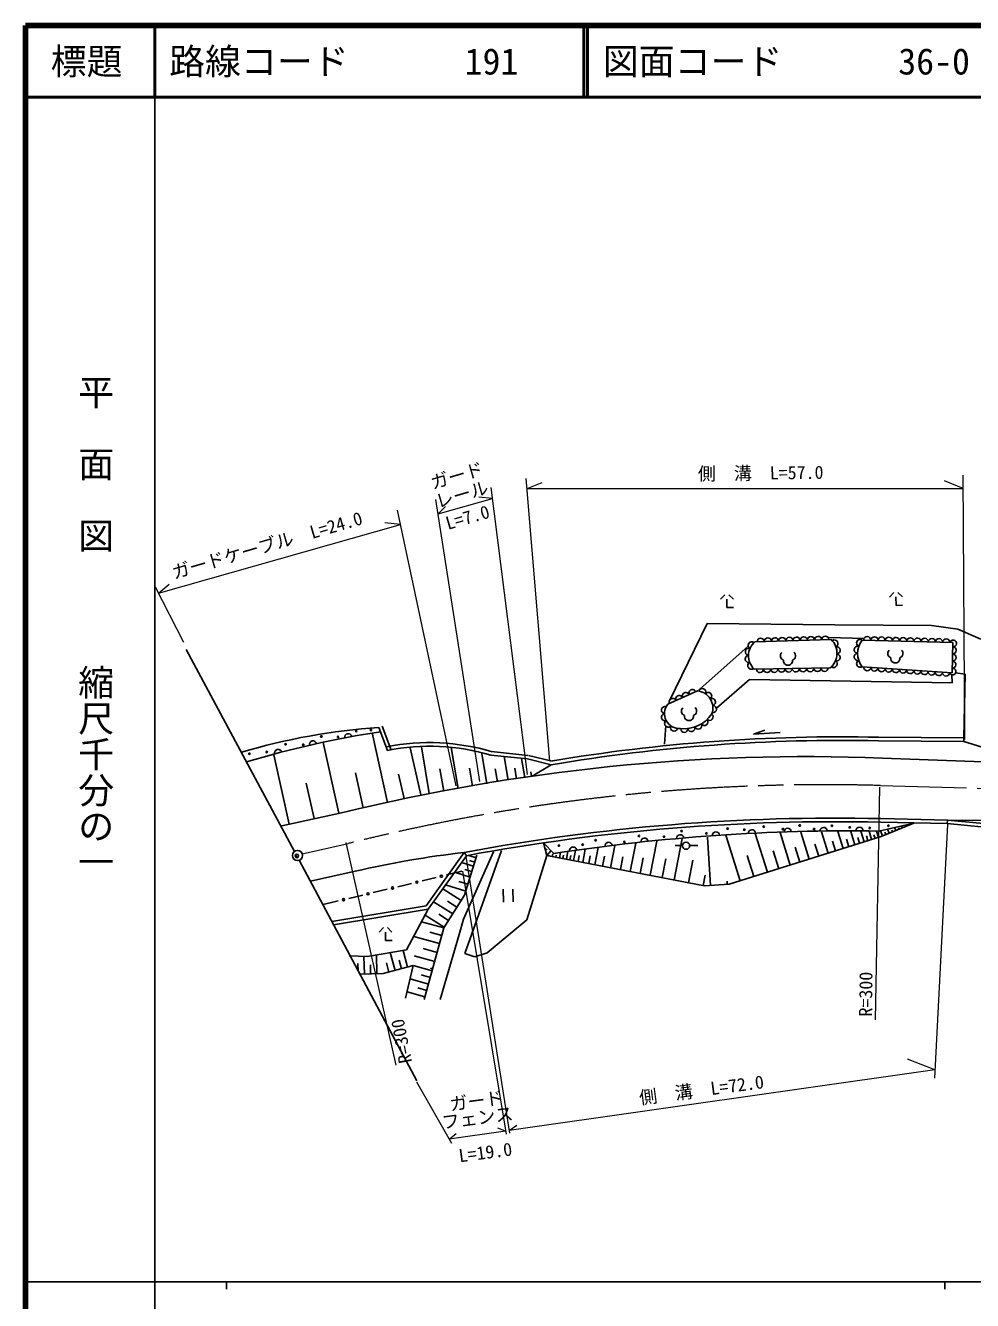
# Model space of a CAD drawing. Units: millimetres, scale not verified. Extents: x 40000 to 680000, y 20000 to 380000.
# Drawn here: x 40000 to 171856, y 202409 to 380000 of the extents above; entities that cross this region are included whole.
import ezdxf
from ezdxf.enums import TextEntityAlignment as Align

# ---------------------------------------------------------------- set-up
doc = ezdxf.new("R2010")
doc.units = ezdxf.units.MM
doc.header["$LTSCALE"] = 1000
doc.header["$PDMODE"] = 32
doc.header["$PDSIZE"] = 500
doc.linetypes.add('CHAIN', pattern=[18.5, 12, -1.5, 3.5, -1.5])
for name, color, linetype, lineweight in [('M-BGD', 7, 'Continuous', 25), ('M-BMK', 2, 'CHAIN', 13), ('M-BMK-SRVR', 3, 'Continuous', 25), ('M-STR-HTXT', 7, 'Continuous', 13), ('M-TTL', 2, 'Continuous', 140), ('M-TTL-BAND', 7, 'Continuous', 25), ('M-TTL-LINE', 7, 'Continuous', 50), ('M-TTL-TXT', 7, 'Continuous', 50)]:
    doc.layers.add(name, color=color, linetype=linetype, lineweight=lineweight)
doc.layers.add('M-OTRS', color=6, linetype='Continuous')
doc.styles.add('@ＭＳ ゴシック', font='')
doc.styles.add('ＭＳ ゴシック', font='')
doc.styles.get('@ＭＳ ゴシック').set_extended_font_data('@MS Gothic')
doc.styles.get('ＭＳ ゴシック').set_extended_font_data('MS Gothic')

msp = doc.modelspace()

# ---------------------------------------------------------------- linework, layer by layer
at = {"layer": 'M-BGD'}
for p, q in [((136762, 300081), (137387, 300716)), ((137926, 300720), (138562, 300096)), ((160296, 300396), (160921, 301031)), ((161196, 300403), (161206, 299233)), ((161461, 301035), (162096, 300410)), ((137662, 300088), (137671, 298918)), ((137671, 298918), (138571, 298926)), ((161206, 299233), (162106, 299240)), ((129614, 285823), (134904, 296702)), ((134904, 296702), (152703, 296536)), ((152703, 296536), (166144, 296436)), ((166144, 296436), (169804, 295904)), ((169804, 295904), (173031, 294506)), ((77448, 264950), (62364, 293071)), ((133873, 287553), (140627, 293541)), ((152188, 294473), (141542, 294140)), ((151838, 294739), (156762, 294639)), ((169122, 294040), (156513, 294406)), ((169022, 289815), (169122, 294040)), ((141475, 290348), (152055, 290547)), ((156513, 290680), (169022, 289815)), ((169022, 288451), (168989, 289582)), ((170835, 289649), (169505, 289815)), ((170657, 280767), (170835, 289649)), ((136218, 284891), (140810, 288917)), ((140810, 288917), (169022, 288451)), ((133557, 287320), (129431, 285457)), ((90874, 279211), (89677, 282405)), ((128966, 279901), (129165, 282496)), ((90411, 271797), (88259, 281489)), ((90406, 279036), (89209, 282230)), ((141363, 281292), (142937, 281843)), ((145063, 281528), (141363, 281292)), ((158779, 280867), (170657, 280767)), ((170657, 280767), (170652, 280267)), ((83626, 270290), (81440, 280136)), ((95023, 272821), (93560, 279409)), ((96221, 273023), (95116, 279548)), ((100235, 273703), (99264, 279437)), ((109954, 278335), (104864, 278868)), ((158775, 280367), (170652, 280267)), ((170652, 280267), (180682, 277161)), ((76734, 268759), (74589, 278418)), ((104249, 274382), (103532, 278617)), ((109902, 277838), (104812, 278371)), ((107213, 274884), (106655, 278178)), ((109519, 275274), (109070, 277925)), ((113196, 277040), (109902, 277838)), ((113314, 277526), (110020, 278324)), ((159307, 277971), (179818, 277173)), ((87019, 271043), (85934, 275928)), ((92717, 272309), (91956, 275734)), ((98228, 273363), (97706, 276445)), ((102242, 274042), (101820, 276535)), ((105731, 274633), (105417, 276486)), ((108366, 275079), (108114, 276565)), ((110447, 275431), (110341, 276055)), ((110568, 275443), (113196, 277040)), ((80180, 269525), (79088, 274445)), ((75668, 268523), (83985, 270319)), ((158829, 267803), (163670, 268901)), ((159087, 269026), (168328, 268835)), ((159099, 269526), (168374, 269332)), ((159137, 267030), (163670, 268901)), ((161173, 267876), (161003, 268286)), ((161635, 268068), (161566, 268234)), ((162096, 268260), (161991, 268514)), ((162558, 268452), (162522, 268540)), ((163020, 268644), (162979, 268742)), ((163481, 268836), (163477, 268846)), ((168374, 269332), (168328, 268835)), ((168328, 268835), (195082, 266321)), ((168374, 269332), (195075, 266824)), ((168374, 269332), (211778, 268959)), ((126968, 261631), (127887, 266402)), ((130307, 260988), (131416, 266743)), ((135357, 260225), (134968, 266959)), ((139530, 260864), (137526, 267235)), ((137978, 260376), (159137, 267030)), ((143309, 262053), (141611, 267452)), ((146486, 263052), (145059, 267590)), ((149121, 263880), (147937, 267643)), ((151755, 264708), (150820, 267681)), ((153836, 265363), (153097, 267713)), ((154659, 265621), (154328, 266674)), ((155481, 265880), (154897, 267739)), ((156132, 266085), (155870, 266917)), ((156782, 266289), (156320, 267759)), ((157297, 266451), (157090, 267109)), ((157811, 266613), (157446, 267775)), ((158288, 266763), (158128, 267273)), ((158765, 266913), (158489, 267790)), ((159326, 267109), (159026, 267831)), ((159788, 267300), (159654, 267623)), ((160250, 267492), (160014, 268059)), ((160711, 267684), (160610, 267928)), ((95788, 257359), (101091, 264823)), ((105174, 264901), (100982, 255519)), ((101091, 264823), (101381, 264368)), ((106272, 265067), (101148, 250761)), ((113583, 264676), (112135, 266156)), ((112136, 266156), (112593, 264401)), ((112393, 265200), (112643, 265291)), ((112593, 264401), (113197, 265070)), ((113352, 264255), (113425, 264632)), ((114334, 264066), (114476, 264803)), ((115316, 263877), (115523, 264951)), ((116301, 263687), (116573, 265094)), ((117591, 263438), (117945, 265280)), ((119277, 263113), (119741, 265523)), ((121447, 262695), (122044, 265795)), ((124207, 262163), (124967, 266107)), ((130475, 265790), (131474, 265796)), ((132470, 265801), (133619, 265807)), ((144898, 262552), (144117, 265036)), ((147803, 263466), (147150, 265545)), ((150438, 264294), (149908, 265978)), ((152795, 265036), (152377, 266366)), ((78101, 263731), (94494, 233003)), ((96075, 256899), (101381, 264368)), ((102370, 262900), (100705, 263416)), ((102845, 264435), (101115, 258845)), ((102731, 264066), (101707, 264383)), ((102550, 263483), (101813, 263711)), ((109798, 255419), (112593, 264401)), ((112593, 264401), (134518, 260176)), ((112861, 264350), (112874, 264416)), ((113843, 264161), (113898, 264444)), ((114825, 263971), (114912, 264424)), ((115809, 263782), (115928, 264403)), ((116946, 263563), (117103, 264375)), ((118434, 263276), (118639, 264339)), ((120362, 262904), (120629, 264288)), ((122827, 262429), (123166, 264190)), ((125587, 261897), (126008, 264077)), ((128637, 261309), (129145, 263943)), ((132322, 260599), (132931, 263763)), ((141420, 261458), (140493, 264405)), ((79673, 260808), (85894, 262206)), ((95225, 260860), (96198, 261093)), ((96198, 261093), (97170, 261326)), ((98629, 261676), (99601, 261910)), ((99601, 261910), (100766, 262189)), ((99601, 261910), (100766, 262189)), ((101901, 261386), (99738, 262056)), ((102136, 262143), (101179, 262440)), ((134336, 260211), (134617, 261668)), ((88418, 259227), (89391, 259460)), ((89391, 259460), (90363, 259694)), ((91822, 260043), (92794, 260277)), ((92794, 260277), (93767, 260510)), ((100667, 258137), (98105, 259757)), ((101293, 259419), (98483, 260289)), ((101597, 260403), (100354, 260788)), ((106521, 259705), (106536, 257905)), ((107886, 257916), (107871, 259716)), ((134518, 260176), (137978, 260376)), ((137714, 260361), (137686, 260836)), ((81419, 257548), (82584, 257827)), ((81419, 257548), (82584, 257827)), ((82584, 257827), (83556, 258061)), ((85015, 258411), (85987, 258644)), ((85987, 258644), (86960, 258877)), ((99489, 256273), (96826, 257957)), ((101115, 258845), (98254, 254321)), ((100078, 257205), (98772, 258031)), ((82654, 255197), (95788, 257359)), ((82902, 254732), (96075, 256899)), ((96075, 256899), (93064, 251260)), ((98309, 254408), (95644, 256093)), ((98899, 255341), (97542, 256199)), ((89221, 253721), (89846, 254356)), ((90386, 254360), (91021, 253735)), ((98254, 254321), (95149, 255166)), ((98254, 254321), (95526, 244340)), ((100982, 255519), (100383, 253389)), ((104276, 250828), (109798, 255419)), ((90121, 253728), (90131, 252558)), ((90131, 252558), (91031, 252566)), ((97662, 252148), (94061, 253128)), ((97958, 253234), (96282, 253691)), ((100383, 253389), (97721, 244340)), ((93064, 251260), (87607, 250328)), ((88902, 247915), (88848, 250540)), ((91461, 248380), (90789, 250872)), ((93205, 248851), (92577, 251177)), ((96976, 249627), (94096, 250411)), ((97319, 250887), (95374, 251417)), ((101148, 250761), (102546, 250295)), ((102546, 250295), (104276, 250828)), ((87607, 250328), (85079, 250395)), ((86308, 248314), (86287, 249339)), ((87179, 247879), (87129, 250341)), ((88040, 247897), (88015, 249145)), ((93995, 249064), (89803, 247933)), ((90589, 248145), (90242, 249432)), ((92333, 248616), (92008, 249820)), ((92931, 244540), (93995, 249064)), ((96624, 248332), (93993, 249056)), ((96702, 248619), (96383, 248706)), ((89803, 247933), (86543, 247867)), ((96117, 246491), (93556, 247196)), ((96370, 247412), (95072, 247769)), ((95624, 244698), (93129, 245384)), ((95871, 245594), (94607, 245942))]:
    msp.add_line(p, q, dxfattribs=at)
for centre, radius in [((81190, 280967), 100), ((83531, 280908), 100), ((86050, 281715), 100), ((88096, 281872), 100), ((73594, 278803), 100), ((76211, 279885), 100), ((78671, 279806), 100), ((71174, 278566), 100), ((137762, 268137), 100), ((142800, 268413), 100), ((147798, 268570), 100), ((152284, 268531), 100), ((154764, 268295), 100), ((157558, 268216), 100), ((160155, 268531), 100), ((119384, 266524), 100), ((123398, 266288), 100), ((125405, 267114), 100), ((128907, 266996), 100), ((131347, 267783), 100), ((134811, 267468), 100), ((140084, 267980), 100), ((145476, 268059), 100), ((149805, 268059), 100), ((114267, 265776), 100), ((117573, 265894), 100), ((131972, 265757), 500)]:
    msp.add_circle(centre, radius, dxfattribs=at)
for centre, radius, start, end in [((147364, 294322), 500, 1.78991, 181.78991), ((148364, 294353), 500, 1.78991, 181.78991), ((149363, 294385), 500, 1.78991, 181.78991), ((150363, 294416), 500, 1.78991, 181.78991), ((151362, 294447), 500, 1.78991, 181.78991), ((157203, 294386), 500, 358.33753, 178.33753), ((158202, 294357), 500, 358.33753, 178.33753), ((159202, 294328), 500, 358.33753, 178.33753), ((140726, 292755), 500, 77.81426, 257.81426), ((141120, 293667), 500, 55.45294, 235.45294), ((143231, 292214), 2562, 131.24446, 226.74537), ((142367, 294166), 500, 1.78991, 181.78991), ((143366, 294197), 500, 1.78991, 181.78991), ((144366, 294229), 500, 1.78991, 181.78991), ((145365, 294260), 500, 1.78991, 181.78991), ((146365, 294291), 500, 1.78991, 181.78991), ((150327, 292571), 2661, 310.48778, 45.62925), ((152623, 293916), 500, 300.35741, 120.35741), ((152956, 292979), 500, 278.82481, 98.82481), ((155887, 293041), 500, 80.22503, 260.22503), ((156220, 293979), 500, 60.6751, 240.6751), ((158775, 292543), 2931, 140.52754, 219.47246), ((160201, 294299), 500, 358.33753, 178.33753), ((161201, 294270), 500, 358.33753, 178.33753), ((162200, 294241), 500, 358.33753, 178.33753), ((163200, 294212), 500, 358.33753, 178.33753), ((164200, 294183), 500, 358.33753, 178.33753), ((165199, 294154), 500, 358.33753, 178.33753), ((166199, 294125), 500, 358.33753, 178.33753), ((167198, 294096), 500, 358.33753, 178.33753), ((168198, 294067), 500, 358.33753, 178.33753), ((169154, 293934), 472, 264.43196, 165.45201), ((169097, 292965), 500, 268.64681, 88.64681), ((140709, 291761), 500, 100.17557, 280.17557), ((141071, 290836), 500, 122.53689, 302.53689), ((145738, 292210), 636, 131.89258, 251.61557), ((146167, 291525), 635, 172.61329, 8.33297), ((146585, 292217), 636, 289.3307, 49.05368), ((152527, 291074), 500, 235.75962, 55.75962), ((152923, 291986), 500, 257.29222, 77.29222), ((155887, 292046), 500, 99.77497, 279.77497), ((156220, 291108), 500, 119.3249, 299.3249), ((160692, 292525), 636, 131.89258, 251.61557), ((161122, 291840), 635, 172.61329, 8.33297), ((161540, 292532), 636, 289.3307, 49.05368), ((169049, 290966), 500, 268.64681, 88.64681), ((169073, 291965), 500, 268.64681, 88.64681), ((142266, 290362), 500, 181.08092, 1.08092), ((143265, 290381), 500, 181.08092, 1.08092), ((144265, 290400), 500, 181.08092, 1.08092), ((145265, 290419), 500, 181.08092, 1.08092), ((146265, 290438), 500, 181.08092, 1.08092), ((147265, 290457), 500, 181.08092, 1.08092), ((148265, 290476), 500, 181.08092, 1.08092), ((149264, 290494), 500, 181.08092, 1.08092), ((150264, 290513), 500, 181.08092, 1.08092), ((151264, 290532), 500, 181.08092, 1.08092), ((157201, 290633), 500, 176.04435, 356.04435), ((158199, 290564), 500, 176.04435, 356.04435), ((159196, 290495), 500, 176.04435, 356.04435), ((160194, 290426), 500, 176.04435, 356.04435), ((161192, 290357), 500, 176.04435, 356.04435), ((162189, 290288), 500, 176.04435, 356.04435), ((163187, 290219), 500, 176.04435, 356.04435), ((164185, 290150), 500, 176.04435, 356.04435), ((165182, 290081), 500, 176.04435, 356.04435), ((166180, 290012), 500, 176.04435, 356.04435), ((167177, 289943), 500, 176.04435, 356.04435), ((168175, 289874), 500, 176.04435, 356.04435), ((169095, 290014), 456, 202.54348, 97.18702), ((130127, 285771), 500, 24.30455, 204.30455), ((131038, 286183), 500, 24.30455, 204.30455), ((131950, 286594), 500, 24.30455, 204.30455), ((132861, 287006), 500, 24.30455, 204.30455), ((133345, 284967), 2363, 339.16248, 84.84829), ((134215, 287163), 500, 338.37761, 158.37761), ((135041, 286612), 500, 314.12946, 134.12946), ((135567, 285770), 500, 289.88131, 109.88131), ((129030, 284642), 500, 76.31532, 256.31532), ((131060, 284148), 2089, 141.20262, 273.71086), ((131963, 284496), 636, 131.89258, 251.61557), ((132810, 284503), 636, 289.3307, 49.05368), ((135701, 284787), 500, 265.63315, 85.63315), ((129030, 283652), 500, 103.74293, 283.74293), ((129487, 282773), 500, 131.17055, 311.17055), ((130297, 282203), 500, 158.59817, 338.59817), ((131680, 286675), 4637, 263.99868, 326.65606), ((132393, 283811), 635, 172.61329, 8.33297), ((133663, 282484), 500, 205.32737, 25.32737), ((134514, 283005), 500, 217.68411, 37.68411), ((135234, 283697), 500, 230.04085, 50.04085), ((95058, 195275), 87151, 93.84858, 106.65587), ((110351, 144889), 138332, 98.69378, 106.62324), ((84934, 280865), 500, 10.58755, 190.58755), ((153563, 37886), 243036, 88.7687, 99.58084), ((131729, 282038), 500, 180.6139, 0.6139), ((132720, 282156), 500, 192.97063, 12.97063), ((75179, 278674), 500, 14.72946, 194.72946), ((80037, 279858), 500, 12.65851, 192.65851), ((96266, 249619), 30495, 73.4457, 101.26514), ((96266, 249619), 29995, 73.4457, 101.26514), ((153563, 37886), 242536, 88.7687, 99.58084), ((148975, 5141), 273026, 87.83106, 103.77051), ((152607, -10488), 280089, 88.67193, 100.5987), ((152607, -10488), 279589, 88.67193, 100.55731), ((146127, 267691), 500, 1.84639, 181.84639), ((151126, 267806), 500, 0.79266, 180.79266), ((156126, 267829), 500, 359.73892, 179.73892), ((154887, -4038), 271870, 89.16914, 98.73858), ((126179, 266312), 500, 6.06133, 186.06133), ((131156, 266794), 500, 5.0076, 185.0076), ((136141, 267185), 500, 3.95386, 183.95386), ((141132, 267484), 500, 2.90013, 182.90013), ((117497, 124117), 141659, 96.65084, 102.89078), ((116257, 265073), 500, 8.1688, 188.1688), ((121212, 265738), 500, 7.11507, 187.11507), ((97899, 261501), 150, 0, 180), ((97899, 261501), 150, 180, 0), ((91092, 259868), 150, 0, 180), ((91092, 259868), 150, 180, 0), ((94496, 260685), 150, 0, 180), ((94496, 260685), 150, 180, 0), ((84286, 258236), 150, 0, 180), ((84286, 258236), 150, 180, 0), ((87689, 259052), 150, 0, 180), ((87689, 259052), 150, 180, 0)]:
    msp.add_arc(centre, radius, start, end, dxfattribs=at)
at = {"layer": 'M-BMK'}
for p, q in [((159025, 274141), (176450, 273642)), ((78529, 264643), (84917, 266057))]:
    msp.add_line(p, q, dxfattribs=at)
msp.add_arc((151319, 1070), 273180, 88.3837, 104.06796, dxfattribs=at)
at = {"layer": 'M-BMK-SRVR'}
msp.add_circle((77872, 264393), 700, dxfattribs=at)
at = {"layer": 'M-OTRS'}
msp.add_point((77776, 264339), dxfattribs=at)
at = {"layer": 'M-STR-HTXT'}
for p, q in [((113028, 277543), (109722, 316898)), ((109865, 315492), (111926, 316328)), ((170577, 315492), (167967, 316564)), ((170801, 280534), (170565, 317370)), ((109879, 275654), (104842, 315639)), ((109865, 315492), (170577, 315492)), ((103268, 274710), (97128, 313986)), ((97443, 311972), (105033, 314122)), ((97443, 311972), (98466, 313022)), ((105033, 314122), (103110, 314281)), ((99962, 274080), (91776, 312490)), ((58519, 300942), (92203, 310487)), ((92203, 310487), (90045, 310739)), ((58531, 300918), (60017, 302199)), ((62024, 294072), (58088, 301786)), ((158916, 273923), (158286, 241494)), ((168361, 268728), (166550, 233387)), ((84614, 266209), (91540, 235197)), ((101300, 264241), (107400, 225713)), ((100828, 262195), (106928, 225555)), ((166594, 234532), (107341, 226084)), ((166609, 234532), (162812, 236004)), ((94452, 232875), (99332, 224335)), ((106851, 226014), (99000, 224895)), ((99012, 224896), (99962, 225654)), ((106851, 226014), (105747, 226402)), ((107341, 226084), (108423, 226834))]:
    msp.add_line(p, q, dxfattribs=at)
at = {"layer": 'M-TTL'}
for p, q in [((40000, 380000), (40000, 20000)), ((680000, 380000), (40000, 380000))]:
    msp.add_line(p, q, dxfattribs=at)
at = {"layer": 'M-TTL-BAND'}
for p, q in [((58000, 370000), (58000, 20000)), ((40000, 205000), (579000, 205000)), ((68000, 205000), (68000, 204000)), ((168000, 205000), (168000, 204000))]:
    msp.add_line(p, q, dxfattribs=at)
at = {"layer": 'M-TTL-LINE'}
for p, q in [((58000, 380000), (58000, 370000)), ((117750, 380000), (117750, 370000)), ((118250, 380000), (118250, 370000)), ((40000, 370000), (680000, 370000))]:
    msp.add_line(p, q, dxfattribs=at)

# ---------------------------------------------------------------- texts
at = {"layer": 'M-STR-HTXT', "style": 'ＭＳ ゴシック'}
for s, rotation, p in [('ガード', 16.232, (100461, 315905)), ('側\u3000溝\u3000L=57.0', 0.724, (142384, 316201)), ('レール', 16.232, (101169, 313292)), ('L=7.0', 16.232, (101957, 310081)), ('ガードケーブル\u3000L=24.0', 16.232, (74050, 306197)), ('R=300', 89.534, (158456, 245072)), ('R=300', 100.707, (93774, 238797)), ('側\u3000溝\u3000L=72.0', 7.491, (134315, 230308)), ('ガード', 7.487, (102972, 228770)), ('フェンス', 7.487, (103113, 226401)), ('L=19.0', 7.487, (104223, 221591))]:
    msp.add_text(s, height=1833, rotation=rotation, dxfattribs=at).set_placement(p, align=Align.BOTTOM_CENTER)
at = {"layer": 'M-TTL-BAND', "style": '@ＭＳ ゴシック'}
for s, p in [('平  面  図', (49777, 306475)), ('縮尺千分の一', (49777, 261030))]:
    msp.add_text(s, height=3666, rotation=270, dxfattribs=at).set_placement(p, align=Align.MIDDLE_RIGHT)
at = {"layer": 'M-TTL-TXT', "style": 'ＭＳ ゴシック'}
msp.add_text('標題', height=3666, dxfattribs=at).set_placement((48500, 375000), align=Align.MIDDLE_CENTER)
for s, p in [('路線コード', (60000, 375000)), ('191', (101142, 375000)), ('図面コード', (120380, 375000)), ('36-0', (161521, 375000))]:
    msp.add_text(s, height=3666, dxfattribs=at).set_placement(p, align=Align.MIDDLE_LEFT)

doc.saveas('drawing.dxf')
